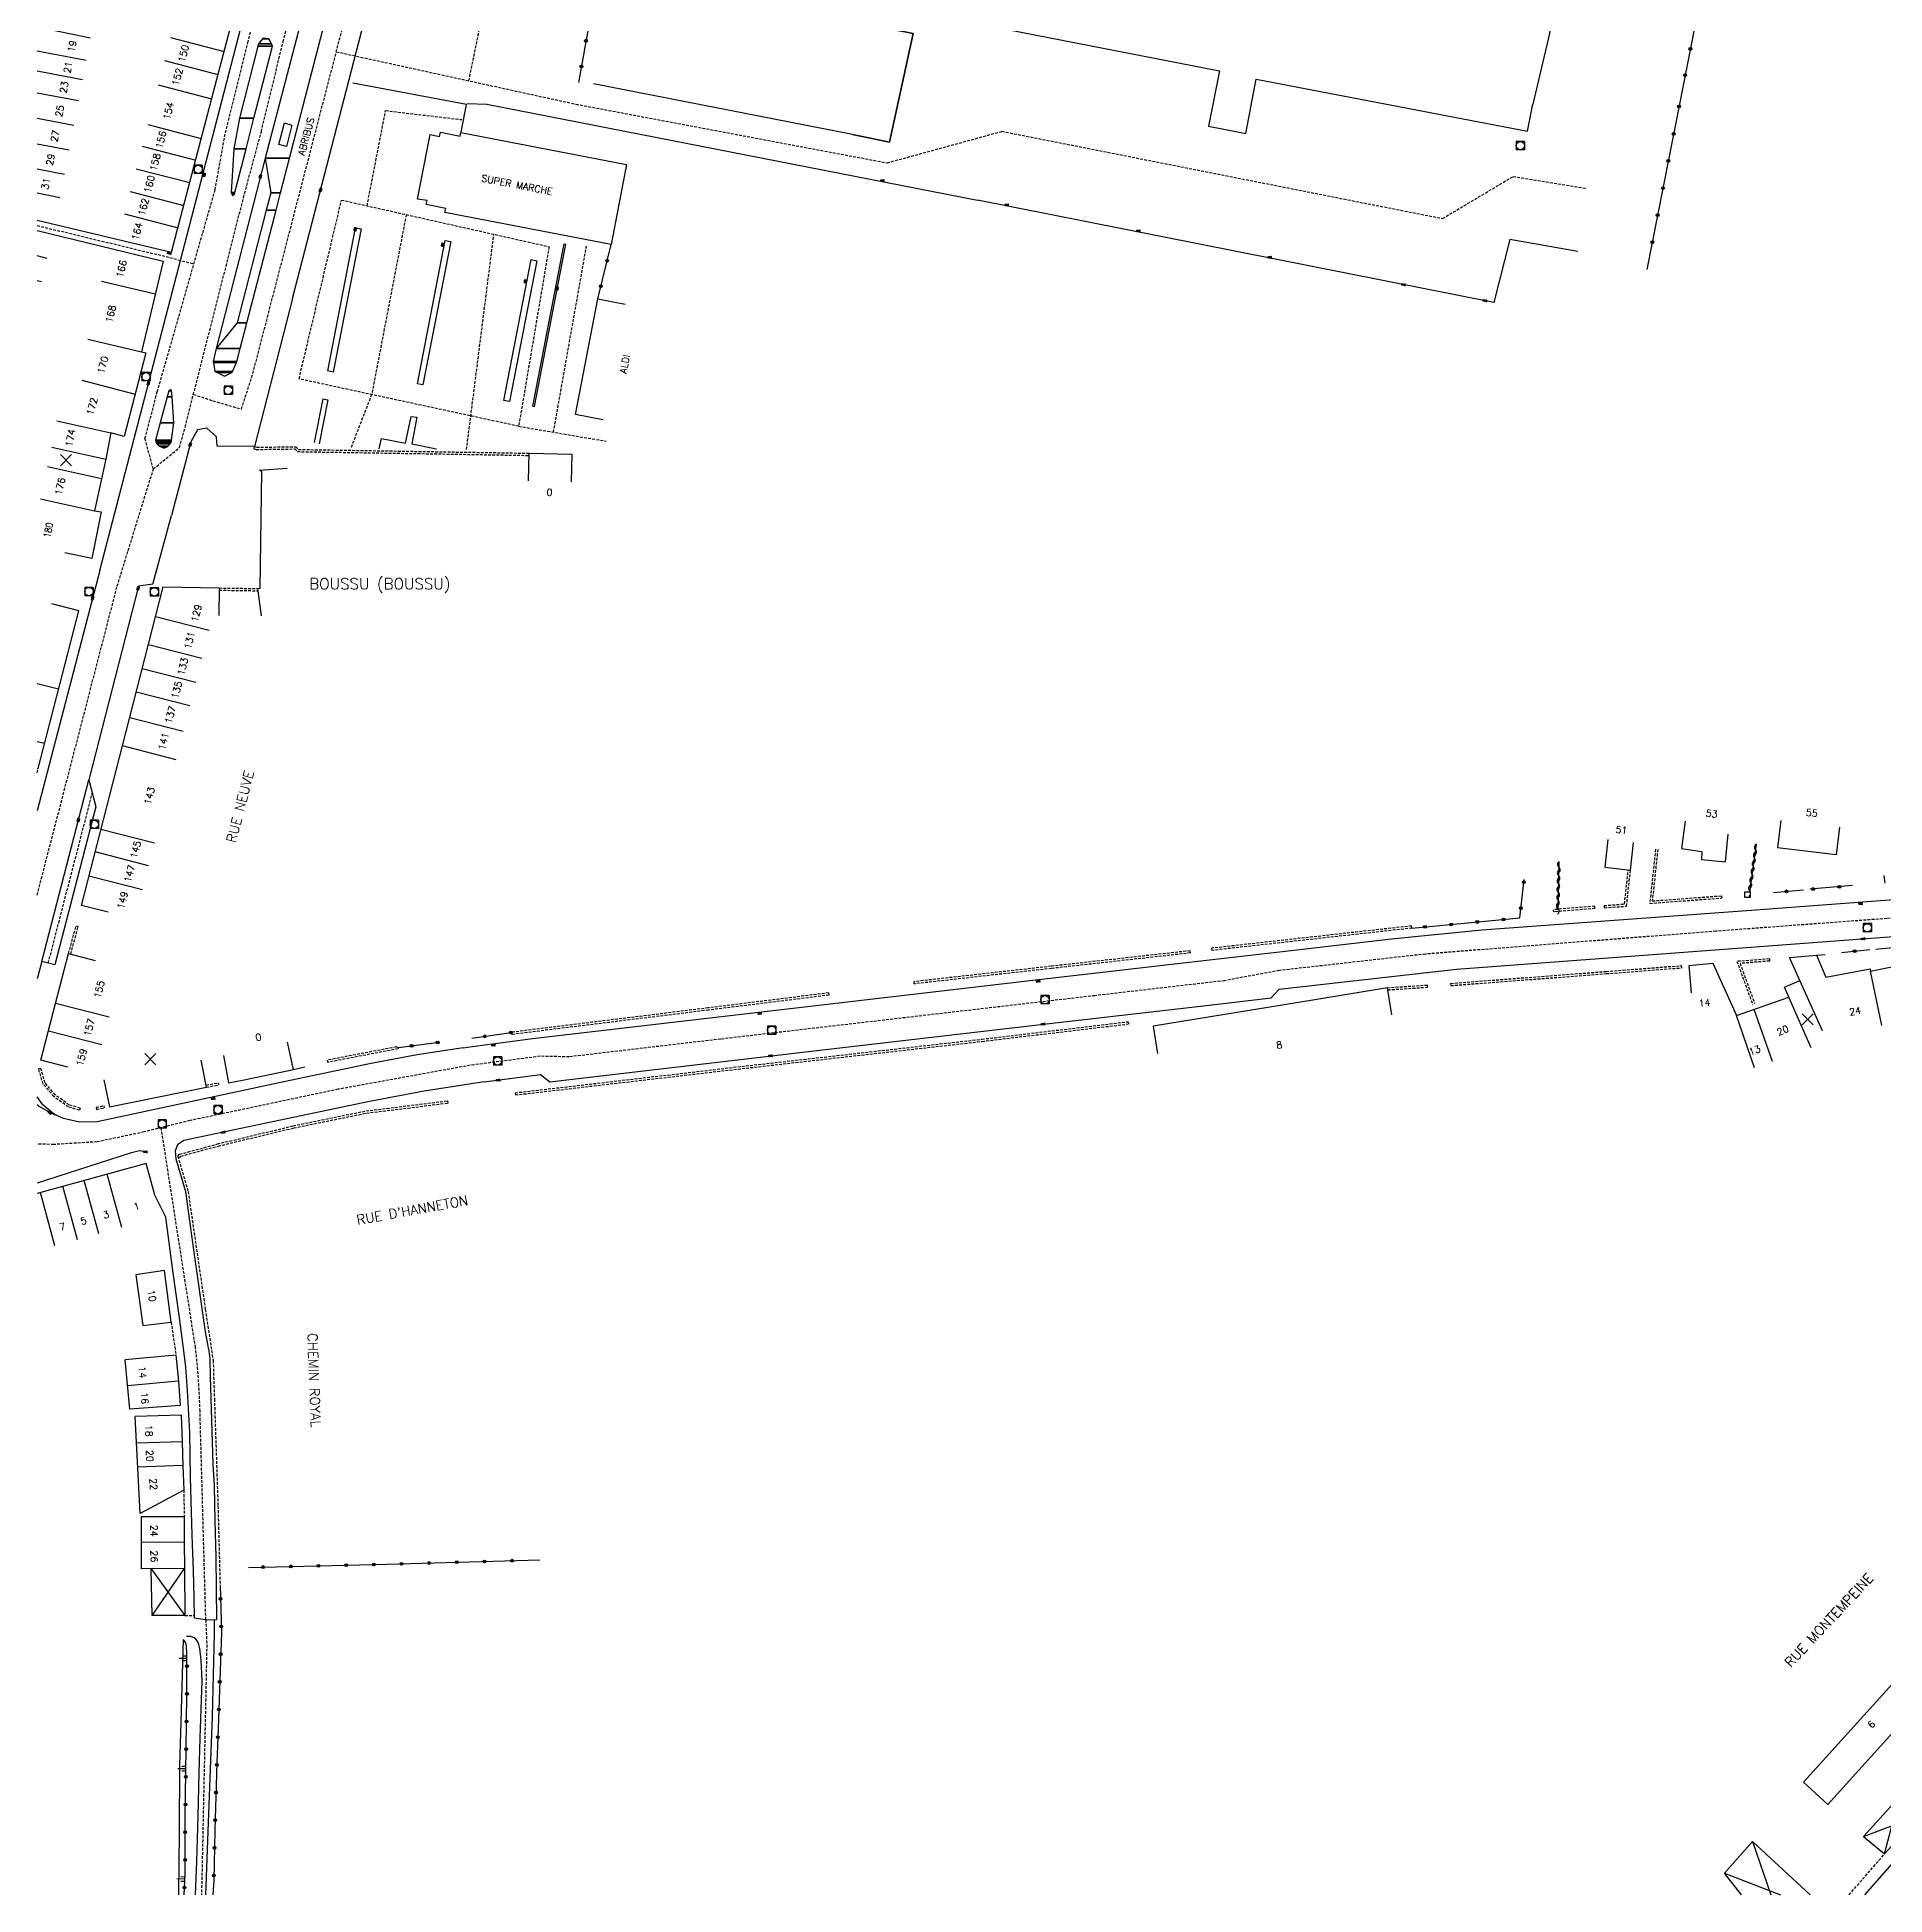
# Model space of a CAD drawing. Header units: millimetres. Extents: x 109000 to 110000, y 124000 to 125001.
# Drawn here: x 109000 to 109334.1, y 124000 to 124335.9 of the extents above; entities that cross this region are included whole.
import ezdxf
from ezdxf.enums import TextEntityAlignment as Align

# ---------------------------------------------------------------- set-up
doc = ezdxf.new("R2010")
doc.units = ezdxf.units.MM
doc.linetypes.add('DASHED', pattern=[0.75, 0.5, -0.25])
doc.layers.get('0').update_dxf_attribs({"linetype": 'CONTINUOUS'})
for name, color, linetype in [('W0001', 6, 'DASHED'), ('W0008', 7, 'CONTINUOUS'), ('W0100', 7, 'CONTINUOUS'), ('W0112', 1, 'DASHED'), ('W0211', 2, 'CONTINUOUS'), ('W0310', 3, 'CONTINUOUS'), ('W0322', 7, 'CONTINUOUS'), ('W0400', 7, 'CONTINUOUS'), ('W0420', 7, 'CONTINUOUS'), ('W0980', 7, 'CONTINUOUS'), ('W0984', 7, 'CONTINUOUS'), ('W0989', 7, 'CONTINUOUS'), ('W0991', 7, 'CONTINUOUS'), ('W1102', 7, 'CONTINUOUS')]:
    doc.layers.add(name, color=color, linetype=linetype)
doc.styles.get("Standard").update_dxf_attribs({"font": 'romans.shx', "width": 0.85})

# ---------------------------------------------------------------- blocks, each defined once
blk = doc.blocks.new('t310o')
at = {"color": 0, "linetype": 'Continuous'}
for centre, start, end in [((-0.5, 0.38), 216.8699, 323.1304), ((0.5, -0.37), 36.8699, 143.1303)]:
    blk.add_arc(centre, 0.625, start, end, dxfattribs=at)
blk = doc.blocks.new('t322o')
at = {"color": 0, "linetype": 'Continuous'}
for radius in [0.25, 0.15]:
    blk.add_circle((0, 0), radius, dxfattribs=at)
blk = doc.blocks.new('t991o')
at = {"color": 0, "linetype": 'Continuous'}
for p, q in [((-1, 1), (1, -1)), ((-1, -1), (1, 1))]:
    blk.add_line(p, q, dxfattribs=at)
blk = doc.blocks.new('T400')
for p, q in [((-0.15, 0.3), (0.15, 0.3)), ((-0.15, -0.25), (-0.15, 0.3)), ((-0.15, 0.15), (0.15, 0.15)), ((-0.15, 0), (0.15, 0)), ((0.15, 0.3), (0.15, -0.25)), ((-0.15, -0.15), (0.15, -0.15)), ((-0.15, -0.25), (-0.15, -0.3)), ((-0.15, -0.3), (0.15, -0.3)), ((0.15, -0.3), (0.15, -0.25))]:
    blk.add_line(p, q)
blk = doc.blocks.new('T420')
for p, q in [((0.75, 0.75), (-0.75, 0.75)), ((-0.75, 0.75), (-0.75, -0.75)), ((0.75, 0.75), (0.75, -0.75)), ((0.75, -0.75), (-0.75, -0.75))]:
    blk.add_line(p, q)
blk.add_ellipse((0, 0), major_axis=(-0.53, 0.53), ratio=1, start_param=3.926991, end_param=10.210176)
blk = doc.blocks.new('t112o')
at = {"color": 0, "linetype": 'Continuous'}
for p, q in [((-0.5, 0.5), (0.5, 0.5)), ((-0.5, -0.5), (-0.5, 0.5)), ((0.5, 0.5), (0.5, -0.5)), ((0.5, -0.5), (-0.5, -0.5))]:
    blk.add_line(p, q, dxfattribs=at)
blk = doc.blocks.new('TP15')
at = {"color": 0}
for p, q in [((-0.29, 0.5), (-0.29, 0)), ((0, 1), (0, 0)), ((0.29, 0.5), (0.29, 0))]:
    blk.add_line(p, q, dxfattribs=at)

msp = doc.modelspace()

# ---------------------------------------------------------------- linework, layer by layer
at = {"layer": 'W0001'}
for p, q in [((109078.08, 124327.99), (109090.97, 124391.43)), ((109055.04, 124306.42), (109092.57, 124297.99)), ((109077.65, 124261.3), (109082.59, 124300.24)), ((109093.37, 124264.45), (109099.34, 124298.1)), ((109087.07, 124265.52), (109102.87, 124262.84)), ((109002.01, 124168.45), (109009.97, 124199.16))]:
    msp.add_line(p, q, dxfattribs=at)
for points in [[(109021.02, 124257.79), (109025.73, 124261.69), (109026.76, 124265.36), (109037.32, 124306.87), (109040.54, 124318.8), (109044.48, 124335.04), (109050.55, 124360.51), (109052.76, 124366.36), (109053.91, 124370.53), (109055.37, 124376.13), (109057.76, 124385.33), (109058.93, 124402.61)], [(109028.27, 124271.29), (109031.76, 124270.12), (109036.95, 124268.62), (109039.01, 124275.05), (109055.82, 124339.86), (109059.26, 124353.08), (109066.85, 124382.27)], [(109000, 124180.76), (109005.65, 124202.53), (109014.48, 124236.64), (109021.02, 124257.79), (109019.5, 124263.32), (109021.73, 124271.74), (109032.17, 124308.24), (109034.04, 124318.59), (109038.09, 124334.84), (109042.22, 124350.83)], [(109054.1, 124333.23), (109097.45, 124323.75), (109153.68, 124313.15), (109174.45, 124318.85), (109254.15, 124303.08), (109266.9, 124310.69), (109280.24, 124308.52)], [(109059.66, 124305.38), (109063.01, 124322.59), (109076.78, 124320.96)], [(109092.57, 124297.99), (109087.07, 124265.52), (109047.36, 124274.08), (109055.04, 124306.42)], [(109066.74, 124303.79), (109060.49, 124271.24), (109056.78, 124261.71)], [(109000, 124301.82), (109024.02, 124296.03), (109028.34, 124294.87)], [(109422.68, 124186.55), (109412.14, 124187.89), (109406.49, 124186.95), (109398.09, 124184.17), (109390.82, 124182.02), (109383.05, 124180.5), (109374.57, 124179.55), (109334.47, 124176.52), (109303.55, 124174.22), (109251.03, 124170.09), (109224.62, 124167.12), (109214.71, 124165.28), (109191.27, 124162.57), (109123.61, 124154.72), (109096.21, 124151.51), (109090.96, 124151.61), (109078.31, 124149.98), (109054.46, 124145.65), (109027.65, 124139.99), (109019.34, 124137.93), (109010.85, 124136.14), (109003.01, 124135.67), (109000, 124135.73)], [(109030.5, 124049.74), (109030.68, 124045.23), (109029.72, 124000)]]:
    msp.add_lwpolyline(points, dxfattribs=at)
msp.add_lwpolyline([(109030.5, 124049.74), (109029.45, 124087.46, 0.02123), (109028.64, 124098.94), (109022.43, 124138.7)], format="xyb", dxfattribs=at)
at = {"layer": 'W0008'}
for p, q in [((109041.23, 124313.97), (109032.4, 124279.56)), ((109263.4, 124287.9), (109170.07, 124306.37)), ((109058.58, 124301.22), (109053.53, 124275.32)), ((109074.8, 124298.9), (109069.76, 124273)), ((109089.63, 124269.18), (109095.3, 124298.5)), ((109095.3, 124298.5), (109095.59, 124298.44)), ((109084.38, 124270.17), (109089.34, 124295.65)), ((109051.65, 124270.51), (109050.08, 124262.57)), ((109020.93, 124236.96), (109024.27, 124249.36)), ((109011.31, 124239.42), (109000, 124196.01)), ((109000.83, 124168.77), (109009.32, 124201.59))]:
    msp.add_line(p, q, dxfattribs=at)
for points in [[(109046.19, 124288.63), (109061.31, 124347.16), (109066.29, 124366.34), (109070.18, 124381.47), (109063.51, 124383.07), (109056.01, 124354.19), (109055.28, 124353.27), (109053.94, 124352.91), (109052.84, 124353.33), (109052.23, 124354.21), (109052.12, 124355.68), (109061.36, 124391.21), (109067.42, 124414.82), (109083.46, 124476.85)], [(109011.31, 124239.42), (109027.52, 124301.76), (109042.17, 124358.29)], [(109102.24, 124347.6), (109130.33, 124342.07), (109158.42, 124336.54), (109154.12, 124316.88), (109147.46, 124318.26), (109100.63, 124327.45)], [(109147.46, 124318.26), (109154.12, 124316.88), (109158.42, 124336.54), (109102.24, 124347.6)], [(109076.66, 124318.7), (109077.63, 124323.68), (109057.06, 124327.55)], [(109077.78, 124323.85), (109081.3, 124323.78), (109170.07, 124306.37)], [(109053.53, 124275.32), (109052.56, 124275.52), (109057.57, 124301.42), (109058.58, 124301.22)], [(109069.76, 124273), (109068.78, 124273.2), (109073.79, 124299.1), (109074.8, 124298.9)], [(109089.63, 124269.18), (109089.92, 124269.12), (109095.59, 124298.44)], [(109278.61, 124297.1), (109266.31, 124299.29), (109263.4, 124287.9)], [(109089.34, 124295.65), (109090.33, 124295.45), (109085.43, 124269.97), (109084.38, 124270.17)], [(109046.19, 124288.63), (109039.3, 124261.88), (109032.56, 124261.94), (109032.43, 124263.58), (109030.69, 124265.18), (109028.98, 124264.85), (109027.82, 124262.68), (109024.27, 124249.36)], [(109051.65, 124270.51), (109052.58, 124270.29), (109051.01, 124262.34)], [(109061.85, 124261.47), (109062.24, 124263.32), (109066.58, 124262.46), (109067.66, 124267.31), (109068.67, 124267.18), (109067.73, 124262.36), (109072.21, 124261.45)], [(109020.93, 124236.96), (109018.35, 124236.58), (109009.32, 124201.59), (109010.62, 124196.73), (109003.19, 124168.13), (109000.83, 124168.77), (109000, 124165.6)], [(109077.06, 124153.17), (109077.81, 124153.29), (109089.57, 124154.83), (109141.35, 124160.88), (109181.62, 124165.53), (109207.75, 124168.55), (109224.68, 124170.48), (109244.9, 124172.85), (109261.26, 124174.48), (109309.96, 124178.04), (109343.79, 124180.56), (109372.32, 124182.71), (109378.56, 124183.31), (109387.41, 124184.66), (109390.73, 124185.38), (109394.6, 124186.66), (109421.62, 124197.62)], [(109080.84, 124146.98), (109090.99, 124148.3), (109092.69, 124147), (109142.55, 124152.84), (109182.51, 124157.48), (109211.96, 124160.87), (109223.14, 124162.2), (109224.61, 124163.76), (109256.68, 124167.35), (109276, 124168.8), (109313.05, 124171.57), (109330.77, 124172.89), (109341.45, 124173.69), (109362.27, 124175.24), (109379.28, 124176.52), (109385.11, 124177.27), (109396.08, 124179.84), (109403.47, 124181.88), (109408.11, 124182.73), (109413.4, 124182.18), (109418.46, 124180.08), (109423.74, 124175.48)], [(109077.06, 124153.17), (109068.74, 124151.87), (109060.41, 124150.3), (109044.6, 124146.99), (109010.86, 124139.79), (109007.67, 124139.71), (109004.78, 124140.38), (109001.79, 124141.71)], [(109080.84, 124146.98), (109069.99, 124145.33), (109060.08, 124143.42), (109041.4, 124139.51), (109026.51, 124136.38), (109025.4, 124135.59), (109024.95, 124134.51), (109025.06, 124133.07)], [(109000, 124142.87), (109000.33, 124142.58), (109003.17, 124141.05), (109001.02, 124142.84), (109000, 124144.31)], [(109019.87, 124134.3), (109018.48, 124134.5), (109016.8, 124134.08), (109000, 124128.67)], [(109032.03, 124049.64), (109031.98, 124047.17), (109031.63, 124032.27), (109030.94, 124013.06), (109030.45, 124000)], [(109330.48, 124000), (109335.41, 124005.58)]]:
    msp.add_lwpolyline(points, dxfattribs=at)
for points in [[(109025.06, 124133.07, 0.024174), (109025.06, 124133.07), (109026.82, 124127.15), (109027.64, 124120.93), (109028.27, 124116.6), (109030.41, 124101.79), (109031.09, 124097.96), (109031.22, 124096.89), (109031.29, 124093.66), (109031.42, 124089.83), (109031.79, 124077.87), (109032.01, 124073.96), (109032.16, 124067.61), (109032.29, 124061.04), (109032.45, 124049.71), (109032.04, 124049.64), (109030.38, 124049.74), (109028.48, 124050.03), (109028.37, 124053.83), (109028.26, 124058.59), (109028.05, 124065.03), (109027.75, 124075.54), (109027.61, 124083.57), (109027.2, 124091.19), (109026.89, 124095.39), (109026.6, 124097.9), (109025.75, 124104.35), (109024.55, 124112.86), (109023.25, 124122.5), (109021.27, 124126.5), (109021.02, 124127.4, 0.080095), (109021.02, 124127.4)], [(109028.61, 124000), (109028.9, 124006.03), (109029.14, 124014.2), (109029.31, 124022.01), (109029.49, 124028.4), (109029.82, 124038.7), (109029.64, 124042.44), (109029.39, 124044.51), (109029.23, 124045.28, 0.42508), (109027.02, 124046.68, 1.401851)]]:
    msp.add_lwpolyline(points, format="xyb", dxfattribs=at)
at = {"layer": 'W0100'}
for p, q in [((109315.3, 124194.26), (109314.71, 124189.3)), ((109325.89, 124193.02), (109325.31, 124188.06))]:
    msp.add_line(p, q, dxfattribs=at)
for points in [[(109110.38, 124393.09), (109102.18, 124351.59), (109213.8, 124329.76), (109211.8, 124319.79), (109218.55, 124318.44), (109220.46, 124328.3), (109269.5, 124318.85), (109270.45, 124323.76)], [(109279.36, 124369.57), (109280.79, 124369.25), (109273.25, 124335.49), (109270.45, 124323.76)], [(109000, 124302.76), (109024.32, 124296.97), (109029.67, 124317.5), (109036.99, 124345.52), (109039.79, 124356.37), (109033.23, 124355.37)], [(109045.06, 124316.08), (109043.7, 124316.48), (109044.72, 124320.36), (109046.08, 124319.96), (109045.06, 124316.08)], [(109103.79, 124298.38), (109073.74, 124304.17), (109073.88, 124304.9), (109070.37, 124305.6), (109070.51, 124306.35), (109068.78, 124306.6), (109071.04, 124318.29), (109072.74, 124317.94), (109072.92, 124318.68), (109076.49, 124317.97), (109076.64, 124318.64), (109106.58, 124312.83), (109103.79, 124298.38)], [(109000, 124300.9), (109022.78, 124295.4), (109018.88, 124278.99), (109019.68, 124278.78), (109015.76, 124263.69), (109013.32, 124264.32), (109012.42, 124259.59), (109010.35, 124250.25), (109011.6, 124250.07), (109009.89, 124241.63), (109004.99, 124242.62)], [(109102.28, 124266.71), (109097.37, 124267.66), (109101.39, 124288.54), (109106.3, 124287.59)], [(109088.84, 124255.65), (109088.96, 124260.65), (109096.68, 124260.48), (109096.56, 124255.48)], [(109040.54, 124231.22), (109039.93, 124236.18), (109040.34, 124236.23), (109040.62, 124257.28), (109040.21, 124257.56), (109045.19, 124257.96)], [(109012.83, 124177.65), (109007.99, 124178.9), (109015.43, 124207.77), (109022.78, 124236.46), (109032.93, 124236.28), (109032.84, 124231.28)], [(109000, 124203.67), (109000.18, 124203.62), (109007.51, 124232.18), (109002.66, 124233.42)], [(109297.99, 124194.11), (109297.33, 124189.15), (109301.04, 124188.65), (109300.99, 124187.22), (109305.29, 124186.78), (109305.8, 124191.76)], [(109284.05, 124190.8), (109283.48, 124185.83), (109288.12, 124185.29), (109288.69, 124190.26)], [(109325.31, 124188.06), (109314.71, 124189.3)], [(109299.18, 124163.07), (109298.74, 124168.05), (109302.99, 124168.43), (109307.27, 124158.97), (109316.77, 124162.28), (109315.98, 124164.1), (109318.74, 124165.31), (109316.86, 124169.46), (109321.75, 124169.89), (109323.43, 124165.9), (109331.47, 124167.41), (109331.55, 124166.99), (109344.55, 124169.65), (109344.36, 124171.99), (109356.21, 124172.74), (109356.53, 124167.75)], [(109005.52, 124149.66), (109000.68, 124150.91), (109003.32, 124161.17), (109005.69, 124170.2), (109010.52, 124168.93)], [(109244.99, 124159.09), (109244.16, 124164.01), (109230.68, 124161.74), (109201.8, 124157.07), (109202.6, 124152.13)], [(109033.69, 124151.73), (109034.6, 124146.82), (109037.11, 124147.29), (109046.34, 124149.25), (109045.3, 124154.14)], [(109012.07, 124147.36), (109013.06, 124142.46), (109030.62, 124146), (109029.63, 124150.9)], [(109021.02, 124127.4), (109019.7, 124132.22), (109000, 124126.82)], [(109023.04, 124112.89), (109017.82, 124112.08), (109019.14, 124102.96), (109024.22, 124103.57), (109023.04, 124112.89)], [(109025.1, 124097.59), (109015.9, 124096.74)], [(109016.73, 124087.79), (109015.9, 124096.74)], [(109025.1, 124097.59), (109025.54, 124092.9)], [(109025.54, 124092.9), (109016.33, 124092.05)], [(109025.54, 124092.9), (109025.88, 124088.5)], [(109025.88, 124088.5), (109016.73, 124087.79)], [(109026.06, 124086.75), (109017.73, 124086.5)], [(109026.5, 124073.17), (109018.6, 124068.93), (109017.73, 124086.5)], [(109026.06, 124086.75), (109026.21, 124081.93)], [(109026.21, 124081.93), (109017.97, 124081.68)], [(109026.21, 124081.93), (109026.35, 124077.62)], [(109026.35, 124077.62), (109018.18, 124077.34)], [(109026.35, 124077.62), (109026.5, 124073.17)], [(109026.6, 124068.37), (109018.78, 124068.35)], [(109018.78, 124068.35), (109018.83, 124058.94)], [(109026.6, 124068.37), (109026.61, 124063.75)], [(109026.61, 124063.75), (109018.81, 124063.73)], [(109026.61, 124063.75), (109026.65, 124059.01)], [(109026.65, 124059.01), (109018.83, 124058.94)], [(109026.65, 124059.01), (109026.72, 124050.53), (109020.79, 124050.5), (109020.64, 124058.96), (109026.72, 124050.53)], [(109020.79, 124050.5), (109026.65, 124059.01)], [(109323.82, 124016.34), (109345.06, 124039.87), (109340.64, 124043.81), (109319.4, 124020.38), (109323.82, 124016.34)], [(109334.08, 124007.4), (109340.44, 124014.41), (109336.74, 124017.73), (109330.28, 124010.52), (109334.08, 124007.4), (109336.74, 124017.73)], [(109330.28, 124010.52), (109340.44, 124014.41)], [(109308.22, 124000), (109305.14, 124003.89), (109310.17, 124009.67), (109320.61, 124000)], [(109310.17, 124009.67), (109313.5, 124000)], [(109305.14, 124003.89), (109315.27, 124000)]]:
    msp.add_lwpolyline(points, dxfattribs=at)
at = {"layer": 'W0112'}
for p, q in [((109039.29, 124261.89), (109039.15, 124261.51)), ((109000, 124202.88), (109000.18, 124203.62)), ((109281.69, 124178.34), (109281.66, 124178.74)), ((109283.36, 124178.85), (109283.39, 124178.45)), ((109304.59, 124180.63), (109304.62, 124180.24)), ((109274.23, 124177.72), (109274.2, 124178.12)), ((109007.03, 124175.19), (109007.42, 124175.08)), ((109248.6, 124174.78), (109248.55, 124175.18)), ((109208.54, 124170.29), (109208.5, 124170.69)), ((109212.35, 124171.15), (109212.39, 124170.75)), ((109313.24, 124169.22), (109313.27, 124168.82)), ((109297.3, 124168), (109297.33, 124167.6)), ((109143.19, 124162.67), (109143.14, 124163.07)), ((109158.5, 124165.1), (109158.54, 124164.7)), ((109244.23, 124163.62), (109251.42, 124164.1)), ((109251.42, 124164.1), (109251.39, 124164.5)), ((109255.6, 124164.79), (109255.63, 124164.4)), ((109085.73, 124155.95), (109085.78, 124155.55)), ((109197.31, 124157.86), (109197.36, 124157.46)), ((109064.97, 124153.31), (109065.36, 124153.22)), ((109000.27, 124149.34), (109000.65, 124149.46)), ((109052.44, 124150.91), (109052.52, 124150.52)), ((109032.73, 124146.82), (109032.81, 124146.43)), ((109086.44, 124145.01), (109086.48, 124144.62)), ((109007.79, 124142.24), (109007.68, 124141.86)), ((109010.67, 124142.4), (109010.75, 124142.01)), ((109012.03, 124142.68), (109012.11, 124142.29)), ((109074.19, 124143.55), (109074.24, 124143.15))]:
    msp.add_line(p, q, dxfattribs=at)
for points in [[(109039.15, 124261.51), (109039.64, 124261.33), (109046.62, 124261.42), (109047.06, 124260.94), (109088.95, 124260.25)], [(109039.29, 124261.89), (109039.71, 124261.73), (109046.79, 124261.82), (109047.24, 124261.33), (109088.96, 124260.65)], [(109032.92, 124235.88), (109039.93, 124235.78)], [(109032.93, 124236.28), (109039.93, 124236.18)], [(109292.65, 124189.04), (109291.61, 124179.26), (109304.62, 124180.24)], [(109293.05, 124189), (109292.06, 124179.7), (109304.59, 124180.63)], [(109283.36, 124178.85), (109287.04, 124179.14), (109287.72, 124185.34)], [(109283.39, 124178.45), (109287.41, 124178.76), (109288.12, 124185.29)], [(109281.66, 124178.74), (109274.2, 124178.12)], [(109281.69, 124178.34), (109274.23, 124177.72)], [(109005.69, 124170.2), (109007.03, 124175.19)], [(109006.07, 124170.1), (109007.42, 124175.08)], [(109248.55, 124175.18), (109212.35, 124171.15)], [(109248.6, 124174.78), (109212.39, 124170.75)], [(109208.5, 124170.69), (109183.36, 124167.89), (109158.5, 124165.1)], [(109208.54, 124170.29), (109183.41, 124167.49), (109158.54, 124164.7)], [(109313.24, 124169.22), (109307.37, 124168.77), (109310.2, 124161)], [(109313.27, 124168.82), (109307.93, 124168.41), (109310.57, 124161.14)], [(109255.6, 124164.79), (109283.71, 124166.95), (109297.3, 124168)], [(109255.63, 124164.4), (109283.75, 124166.55), (109297.33, 124167.6)], [(109143.14, 124163.07), (109121.35, 124160.36), (109085.73, 124155.95)], [(109143.19, 124162.67), (109121.4, 124159.96), (109085.78, 124155.55)], [(109244.16, 124164.01), (109251.39, 124164.5)], [(109086.44, 124145.01), (109125.93, 124149.62), (109170.84, 124154.71), (109197.31, 124157.86)], [(109086.48, 124144.62), (109125.98, 124149.22), (109170.88, 124154.31), (109197.36, 124157.46)], [(109064.97, 124153.31), (109052.44, 124150.91)], [(109065.36, 124153.22), (109065.3, 124152.97), (109052.52, 124150.52)], [(109007.68, 124141.86), (109005.63, 124142.45), (109003, 124144.35), (109001.09, 124146.6), (109000.27, 124149.34)], [(109007.79, 124142.24), (109005.8, 124142.81), (109003.28, 124144.64), (109001.44, 124146.8), (109000.65, 124149.46)], [(109030.54, 124146.39), (109032.73, 124146.82)], [(109030.62, 124146), (109032.81, 124146.43)], [(109010.67, 124142.4), (109012.03, 124142.68)], [(109010.75, 124142.01), (109012.11, 124142.29)], [(109025.44, 124133.53), (109025.77, 124133.91), (109032.62, 124135.77), (109046.3, 124139.04), (109059.48, 124141.74), (109074.19, 124143.55)], [(109025.75, 124133.27), (109026, 124133.56), (109032.72, 124135.38), (109046.38, 124138.65), (109059.55, 124141.34), (109074.24, 124143.15)], [(109027.3, 124127.15), (109027.3, 124127.15), (109030.41, 124105.82), (109031.82, 124096.63), (109032.05, 124089.65), (109032.7, 124070.27), (109033.08, 124056.02)], [(109024.22, 124103.57), (109025.1, 124097.59)], [(109026.5, 124073.17), (109026.6, 124068.37)], [(109026.72, 124050.53), (109028.46, 124050.48)], [(109327.64, 124000), (109334.08, 124007.4)]]:
    msp.add_lwpolyline(points, dxfattribs=at)
at = {"layer": 'W0112', "flags": 128}
msp.add_lwpolyline([(109025.44, 124133.53), (109027.3, 124127.15)], dxfattribs=at)
at = {"layer": 'W0211'}
msp.add_lwpolyline([(109026.43, 124046.16), (109025.97, 124031.21), (109025.76, 124023.43), (109025.66, 124011.28), (109025.57, 124000)], dxfattribs=at)
at = {"layer": 'W0310'}
for p, q in [((109310.86, 124189.96), (109309.63, 124181.3)), ((109275.19, 124186.81), (109274.96, 124178.17))]:
    msp.add_line(p, q, dxfattribs=at)
at = {"layer": 'W0322'}
for p, q in [((109102.18, 124351.59), (109097.89, 124327.66)), ((109101.39, 124288.54), (109103.79, 124298.38)), ((109328.26, 124182.48), (109320.56, 124181.8)), ((109333.96, 124184.28), (109334.11, 124182.93)), ((109313.96, 124181.23), (109319.4, 124181.68)), ((109321.81, 124169.88), (109323.3, 124170.02)), ((109326.3, 124170.35), (109331.39, 124170.92)), ((109332.48, 124170.97), (109338.66, 124171.56)), ((109078.61, 124154.88), (109085.73, 124155.92)), ((109065.36, 124153.22), (109072.65, 124154.14)), ((109046.34, 124149.25), (109048.39, 124149.68))]:
    msp.add_line(p, q, dxfattribs=at)
for points in [[(109280.31, 124366.89), (109290.81, 124365.39), (109295.68, 124371.03), (109305.45, 124366.72), (109296.86, 124323.14), (109291.1, 124293.88)], [(109248.6, 124174.78), (109268.1, 124176.62), (109268.89, 124183.6)], [(109038.22, 124059.21), (109063.29, 124059.79), (109090.87, 124060.56)], [(109033.08, 124056.02), (109033.31, 124047.46), (109032.73, 124030.05), (109032.5, 124023.84), (109032.14, 124011.68), (109031.92, 124002.67), (109031.75, 124000)]]:
    msp.add_lwpolyline(points, dxfattribs=at)
msp.add_lwpolyline([(109026.57, 124000), (109026.74, 124003.8), (109026.78, 124013.88), (109026.94, 124026.45), (109027.09, 124036.12), (109027.09, 124043.53), (109027.02, 124045.01, 0.216891), (109026.43, 124046.16)], format="xyb", dxfattribs=at)
at = {"layer": 'W1102'}
for p, q in [((109009.67, 124335.7), (109000, 124337.69)), ((109008.84, 124331.68), (109000, 124333.35)), ((109024.12, 124335.82), (109033.8, 124333.29)), ((109023.03, 124331.63), (109032.7, 124329.1)), ((109008.18, 124328.15), (109000, 124329.7)), ((109021.88, 124327.24), (109031.55, 124324.71)), ((109007.47, 124324.37), (109000, 124325.77)), ((109006.62, 124319.89), (109000, 124321.14)), ((109020.01, 124320.09), (109029.68, 124317.56)), ((109005.78, 124315.42), (109000, 124316.53)), ((109018.99, 124316.17), (109028.67, 124313.65)), ((109004.94, 124311.05), (109000, 124312)), ((109017.93, 124312.09), (109027.6, 124309.57)), ((109004.13, 124306.84), (109000, 124307.64)), ((109016.85, 124307.96), (109026.52, 124305.44)), ((109015.79, 124303.91), (109025.47, 124301.39)), ((109001.82, 124295.86), (109000, 124296.31)), ((109000.77, 124291.63), (109000, 124291.82)), ((109011.64, 124291.78), (109021.37, 124289.48)), ((109009.15, 124281.29), (109018.88, 124278.99)), ((109008.06, 124273.83), (109017.74, 124271.32)), ((109003.56, 124266.49), (109013.32, 124264.32)), ((109002.65, 124261.75), (109012.42, 124259.59)), ((109001.88, 124258.27), (109011.65, 124256.1)), ((109000.58, 124252.41), (109010.35, 124250.25)), ((109031.09, 124228.59), (109021.4, 124231.07)), ((109029.8, 124223.55), (109020.11, 124226.03)), ((109000, 124219.01), (109003.88, 124218.02)), ((109028.67, 124219.17), (109018.99, 124221.65)), ((109027.6, 124214.96), (109017.91, 124217.44)), ((109026.41, 124210.34), (109016.73, 124212.82)), ((109000, 124208.54), (109001.36, 124208.2)), ((109025.11, 124205.24), (109015.42, 124207.73)), ((109021.21, 124190.12), (109011.52, 124192.62)), ((109020.16, 124186.06), (109010.48, 124188.55)), ((109019.03, 124181.68), (109009.35, 124184.18)), ((109322.86, 124156.2), (109318.74, 124165.31)), ((109333.55, 124157.19), (109331.55, 124166.99)), ((109320.8, 124153.13), (109316.77, 124162.28)), ((109013, 124158.67), (109003.32, 124161.16)), ((109310.57, 124149.52), (109307.27, 124158.97)), ((109313.8, 124150.65), (109310.5, 124160.09)), ((109011.72, 124153.69), (109002.03, 124156.18)), ((109011.18, 124119.52), (109008.53, 124129.16)), ((109015.3, 124120.65), (109012.65, 124130.29)), ((109003.22, 124117.33), (109000.58, 124126.98)), ((109007.3, 124118.45), (109004.66, 124128.1))]:
    msp.add_line(p, q, dxfattribs=at)

# ---------------------------------------------------------------- block references
at = {"layer": 'W0112'}
msp.add_blockref('t112o', (109309.27, 124180.83), dxfattribs=at)
at = {"layer": 'W0211'}
for p, xscale, yscale, zscale, rotation in [((109027.09, 124042.8), 1.411015169142047, 1.411015169142047, 1.411015169142047, 90.00000000000001), ((109026.89, 124022.83), 1.472028752971607, 1.472028752971607, 1.472028752971607, 89.30690705686416), ((109026.7, 124002.87), 1.426761909526127, 1.426761909526127, 1.426761909526127, 87.48654624913563)]:
    msp.add_blockref('TP15', p, dxfattribs=dict(at, xscale=xscale, yscale=yscale, zscale=zscale, rotation=rotation))
at = {"layer": 'W0310'}
for p, rotation in [((109310.72, 124188.97), 261.9364566466442), ((109275.12, 124184.31), 268.5078581037117), ((109275.16, 124185.81), 268.5078581037117), ((109310.09, 124184.52), 261.9364566466442), ((109310.29, 124186), 261.9364566466442), ((109310.51, 124187.49), 261.9364566466442), ((109275.04, 124181.31), 268.5078581037117), ((109275.08, 124182.81), 268.5078581037117), ((109309.66, 124181.55), 261.9364566466442), ((109309.87, 124183.03), 261.9364566466442), ((109274.97, 124178.31), 268.5078581037117), ((109275.01, 124179.81), 268.5078581037117)]:
    msp.add_blockref('t310o', p, dxfattribs=dict(at, rotation=rotation))
at = {"layer": 'W0322'}
for p, rotation in [((109099.24, 124335.23), 259.8375724280513), ((109298.95, 124333.75), 259.4029407202086), ((109098.41, 124330.55), 259.8375724280513), ((109298.01, 124328.99), 259.4029407202086), ((109296.89, 124323.32), 259.4029407202086), ((109295.93, 124318.41), 258.8648385337989), ((109294.96, 124313.5), 258.8648385337989), ((109294, 124308.6), 258.8648385337989), ((109293.03, 124303.69), 258.8648385337989), ((109292.07, 124298.79), 258.8648385337989), ((109103.08, 124295.46), 76.31500193275902), ((109101.95, 124290.85), 76.31500193275902), ((109268.84, 124183.11), 83.54731618358551), ((109321.16, 124181.85), 185.0788696469692), ((109325.89, 124182.27), 185.0788696469692), ((109268.3, 124178.39), 83.54731618358551), ((109316.33, 124181.43), 4.78455779825718), ((109250.96, 124175), 5.39180262173226), ((109255.69, 124175.45), 5.39180262173226), ((109260.42, 124175.9), 5.39180262173226), ((109265.15, 124176.34), 5.39180262173226), ((109328.66, 124170.61), 6.348795131595423), ((109080.96, 124155.22), 8.339590456352086), ((109085.66, 124155.91), 8.339590456352086), ((109067.72, 124153.52), 7.24597153590939), ((109072.43, 124154.12), 7.24597153590939), ((109040.89, 124059.27), 1.320882280501284), ((109045.89, 124059.39), 1.320882280501284), ((109050.89, 124059.5), 1.320882280501284), ((109055.88, 124059.62), 1.320882280501284), ((109060.88, 124059.73), 1.320882280501284), ((109065.88, 124059.86), 1.600934729588845), ((109070.88, 124060), 1.600934729588845), ((109075.88, 124060.14), 1.600934729588845), ((109080.88, 124060.28), 1.600934729588845), ((109085.87, 124060.42), 1.600934729588845), ((109033.15, 124053.5), 271.5434164076041), ((109033.28, 124048.5), 271.5434164076041), ((109027.09, 124041.34), 90), ((109033.18, 124043.5), 268.0871392943525), ((109033.01, 124038.51), 268.0871392943525), ((109027.09, 124036.34), 90), ((109027.02, 124031.34), 89.06688137176783), ((109032.84, 124033.51), 268.0871392943525), ((109032.67, 124028.51), 267.9344631510037), ((109026.93, 124026.34), 89.30690705702447), ((109026.87, 124021.34), 89.30690705702447), ((109032.49, 124023.52), 268.2993284036914), ((109032.34, 124018.52), 268.2993284036914), ((109026.81, 124016.34), 89.30690705702447), ((109026.77, 124011.34), 89.75494782705456), ((109032.2, 124013.52), 268.2993284036914), ((109032.06, 124008.52), 268.5870555140222), ((109026.75, 124006.34), 89.75494782705456), ((109026.63, 124001.35), 87.48654624911471), ((109031.94, 124003.52), 268.5870555140222)]:
    msp.add_blockref('t322o', p, dxfattribs=dict(at, rotation=rotation))
at = {"layer": 'W0400'}
for p, rotation in [((109030.21, 124310.95), 165.3303665998599), ((109040.38, 124310.67), 165.9846577639769), ((109152.84, 124309.91), 90), ((109051.24, 124308.21), 163.3290198395864), ((109175.32, 124305.52), 90), ((109057.51, 124301.13), 169.156494274002), ((109199.17, 124300.8), 90), ((109023.9, 124296.76), 76.50434973933012), ((109073.34, 124298.36), 347.6502671544001), ((109222.91, 124296.07), 90), ((109088.27, 124291.76), 348.3422627029919), ((109094.04, 124290.42), 169.6467102399271), ((109247.11, 124291.12), 79.15785466858674), ((109261.79, 124288.22), 78.23164576881909), ((109020.12, 124273.29), 344.8106829705993), ((109027.68, 124262.18), 164.6563108270355), ((109018.26, 124236.22), 164.9192842765167), ((109010.01, 124234.43), 345.4940881419869), ((109007.44, 124194.31), 166.1289608691286), ((109329.74, 124179.21), 94.1058994197602), ((109330.19, 124172.85), 94.09572957321275), ((109181.04, 124165.16), 97.5333227724469), ((109130.69, 124159.33), 96.43471124324174), ((109181.91, 124157.4), 96.53029129910732), ((109082.52, 124153.6), 96.96044412759258), ((109132.64, 124151.68), 96.85749147326818), ((109083.4, 124147.31), 97.17793214677395), ((109002.29, 124141.39), 50.13577467242093), ((109031.85, 124143.96), 101.9226674187574), ((109033.67, 124137.88), 101.4635580498427), ((109019.59, 124134.34), 82.59399008170517)]:
    msp.add_blockref('T400', p, dxfattribs=dict(at, rotation=rotation))
at = {"layer": 'W0420'}
for p in [(109268.21, 124316.26), (109029.12, 124311.97), (109019.68, 124274.47), (109034.56, 124272.02), (109009.36, 124235.64), (109021.19, 124235.57), (109010.32, 124193.54), (109330.96, 124174.84), (109182.25, 124161.83), (109132.81, 124156.32), (109083.25, 124150.76), (109032.68, 124141.97), (109022.61, 124139.37)]:
    msp.add_blockref('T420', p, dxfattribs=at)
at = {"layer": 'W0991', "rotation": 90}
for p in [(109005.2, 124259.39), (109320.17, 124158.29), (109020.45, 124151.09)]:
    msp.add_blockref('t991o', p, dxfattribs=at)

# ---------------------------------------------------------------- texts
at = {"layer": 'W0980'}
msp.add_text('BOUSSU (BOUSSU)', height=2, dxfattribs=at).set_placement((109061.97, 124236.9), align=Align.MIDDLE)
at = {"layer": 'W0984'}
msp.add_text('ABRIBUS', height=1.25, rotation=74.8049, dxfattribs=at).set_placement((109048.63, 124317.92), align=Align.MIDDLE)
at = {"layer": 'W0989'}
for s, rotation, p in [('RUE NEUVE', 75.4956, (109036.7, 124196.76)), ("RUE D'HANNETON", 10.286, (109067.84, 124123.81)), ('CHEMIN ROYAL', 272.1427, (109050.09, 124093.03)), ('RUE MONTEMPEINE', 46.8542, (109324, 124049.66))]:
    msp.add_text(s, height=1.75, rotation=rotation, dxfattribs=at).set_placement(p, align=Align.MIDDLE)
at = {"layer": 'W0991'}
for s, rotation, p in [('19', 78.3755, (109006.31, 124334.23)), ('150', 75.356, (109026.46, 124332.91)), ('21', 79.3412, (109005.56, 124330.43)), ('152', 75.3575, (109025.36, 124328.69)), ('23', 79.3403, (109004.87, 124326.81)), ('25', 79.3419, (109004.07, 124322.53)), ('154', 75.3584, (109023.75, 124322.55)), ('27', 79.3443, (109003.21, 124317.99)), ('156', 75.3832, (109022.39, 124317.33)), ('29', 79.1534, (109002.4, 124313.74)), ('158', 75.389, (109021.33, 124313.27)), ('31', 79.1538, (109001.57, 124309.39)), ('160', 75.3861, (109020.3, 124309.3)), ('SUPER MARCHE', 349.0244, (109086.78, 124309.17)), ('162', 75.385, (109019.22, 124305.18)), ('164', 75.3848, (109018.07, 124300.76)), ('166', 76.6583, (109015.25, 124293.99)), ('168', 76.6558, (109013.31, 124285.83)), ('170', 75.4502, (109011.88, 124276.61)), ('ALDI', 79.0938, (109106.25, 124276.77)), ('172', 75.4513, (109009.93, 124269.11)), ('174', 79.148, (109006.02, 124263.41)), ('176', 77.489, (109004.15, 124254.65)), ('0', 358.694, (109092.66, 124253.57)), ('129', 75.6374, (109028.8, 124231.73)), ('131', 75.6349, (109027.54, 124226.82)), ('133', 75.6323, (109026.33, 124222.09)), ('135', 75.632, (109025.24, 124217.86)), ('137', 75.6309, (109024.09, 124213.37)), ('141', 75.6317, (109022.86, 124208.56)), ('143', 75.5355, (109020.32, 124198.69)), ('53', 352.3497, (109302.81, 124195.48)), ('55', 353.33, (109320.91, 124195.62)), ('51', 353.3998, (109286.48, 124192.53)), ('145', 75.5366, (109017.81, 124188.97)), ('147', 75.5359, (109016.7, 124184.64)), ('149', 75.5359, (109015.45, 124179.83)), ('155', 75.314, (109011.22, 124163.7)), ('14', 5.1046, (109301.49, 124161.27)), ('24', 10.5728, (109328.74, 124159.77)), ('157', 75.5493, (109009.43, 124156.82)), ('0', 11.99, (109040.02, 124155.06)), ('20', 23.735, (109315.66, 124156.31)), ('159', 75.5512, (109008.04, 124151.42)), ('8', 9.1853, (109224.6, 124153.67)), ('13', 19.2454, (109310.57, 124152.7)), ('1', 15.3386, (109017.97, 124124.49)), ('7', 15.3391, (109004.58, 124120.82)), ('5', 15.3397, (109008.38, 124121.86)), ('3', 15.3375, (109012.46, 124122.98)), ('10', 278.0236, (109020.75, 124108.31)), ('14', 275.3053, (109019.04, 124094.48)), ('16', 274.4023, (109019.44, 124089.8)), ('18', 271.7371, (109020.21, 124083.91)), ('20', 271.9431, (109020.36, 124079.37)), ('22', 274.1884, (109021.02, 124074.26)), ('24', 270.1148, (109021.13, 124065.83)), ('26', 270.503, (109021.16, 124061.21)), ('6', 46.1952, (109331.7, 124030.84))]:
    msp.add_text(s, height=1.25, rotation=rotation, dxfattribs=at).set_placement(p, align=Align.MIDDLE)
at = {"layer": 'W0991', "width": 0.85}
msp.add_text('180', height=1.25, rotation=78.5687, dxfattribs=at).set_placement((109002.36, 124245.29))

# ---------------------------------------------------------------- meshes
at = {"layer": 'W0008'}
mesh = msp.add_polyface(dxfattribs=at)
corners = [(109033.87, 124274.55), (109035.22, 124275.22), (109032.59, 124275.22), (109035.33, 124275.45), (109032.16, 124275.45), (109036.07, 124277.02), (109031.87, 124277.02), (109036.13, 124277.25), (109031.82, 124277.25), (109036.73, 124279.56), (109032.4, 124279.56), (109037.94, 124284.25), (109036.15, 124284.25), (109043.22, 124304.62), (109041.43, 124304.62), (109043.22, 124304.62), (109042.24, 124307.75), (109044.03, 124307.75), (109041.23, 124313.97), (109045.64, 124313.97), (109048.14, 124340.42), (109052.49, 124340.42), (109048.5, 124341.79), (109052.61, 124341.79), (109048.67, 124342.42), (109052.2, 124342.42), (109049.45, 124343.14), (109051.72, 124343.14), (109049.77, 124343.44)]
mesh.append_faces([[corners[k] for k in face] for face in [(0, 0, 1, 2), (2, 1, 3, 4), (4, 3, 5, 6), (6, 5, 7, 8), (8, 7, 9, 10), (10, 9, 11, 12), (12, 11, 13, 14), (14, 15, 17, 16), (16, 17, 19, 18), (18, 19, 21, 20), (20, 21, 23, 22), (22, 23, 25, 24), (24, 25, 27, 26), (26, 27, 28, 28)]], dxfattribs={"vtx0": -1, "vtx2": -1})
mesh = msp.add_polyface(dxfattribs=at)
corners = [(109035.33, 124307.27), (109035.22, 124307.49), (109035.67, 124307.49), (109035.07, 124307.79), (109035.75, 124307.79), (109035.59, 124315.68), (109037.78, 124315.68), (109036.61, 124321.22), (109039.21, 124321.22), (109039.92, 124334.25), (109042.57, 124334.25), (109040.02, 124334.64), (109042.38, 124334.64), (109040.02, 124334.64), (109041.92, 124335.57), (109040.76, 124335.57), (109040.83, 124335.66)]
mesh.append_faces([[corners[k] for k in face] for face in [(0, 0, 2, 1), (1, 2, 4, 3), (3, 4, 6, 5), (5, 6, 8, 7), (7, 8, 10, 9), (9, 10, 12, 11), (13, 12, 14, 15), (15, 14, 16, 16)]], dxfattribs={"vtx0": -1, "vtx2": -1})
mesh = msp.add_polyface(dxfattribs=at)
corners = [(109022.98, 124261.58), (109022.42, 124261.78), (109023.53, 124261.78), (109022.06, 124261.9), (109023.65, 124261.9), (109021.66, 124262.34), (109024.07, 124262.34), (109021.56, 124262.45), (109024.12, 124262.45), (109021.46, 124262.79), (109024.28, 124262.79), (109021.4, 124263), (109024.31, 124263), (109022.24, 124266.16), (109024.7, 124266.16), (109023.49, 124270.83), (109024.44, 124270.83), (109023.79, 124271.93), (109024.29, 124271.93), (109023.79, 124271.93), (109024.28, 124272), (109023.9, 124272), (109024.13, 124272.12)]
mesh.append_faces([[corners[k] for k in face] for face in [(0, 0, 2, 1), (1, 2, 4, 3), (3, 4, 6, 5), (5, 6, 8, 7), (7, 8, 10, 9), (9, 10, 12, 11), (11, 12, 14, 13), (13, 14, 16, 15), (15, 16, 18, 17), (19, 18, 20, 21), (21, 20, 22, 22)]], dxfattribs={"vtx0": -1, "vtx2": -1})

doc.saveas('drawing.dxf')
